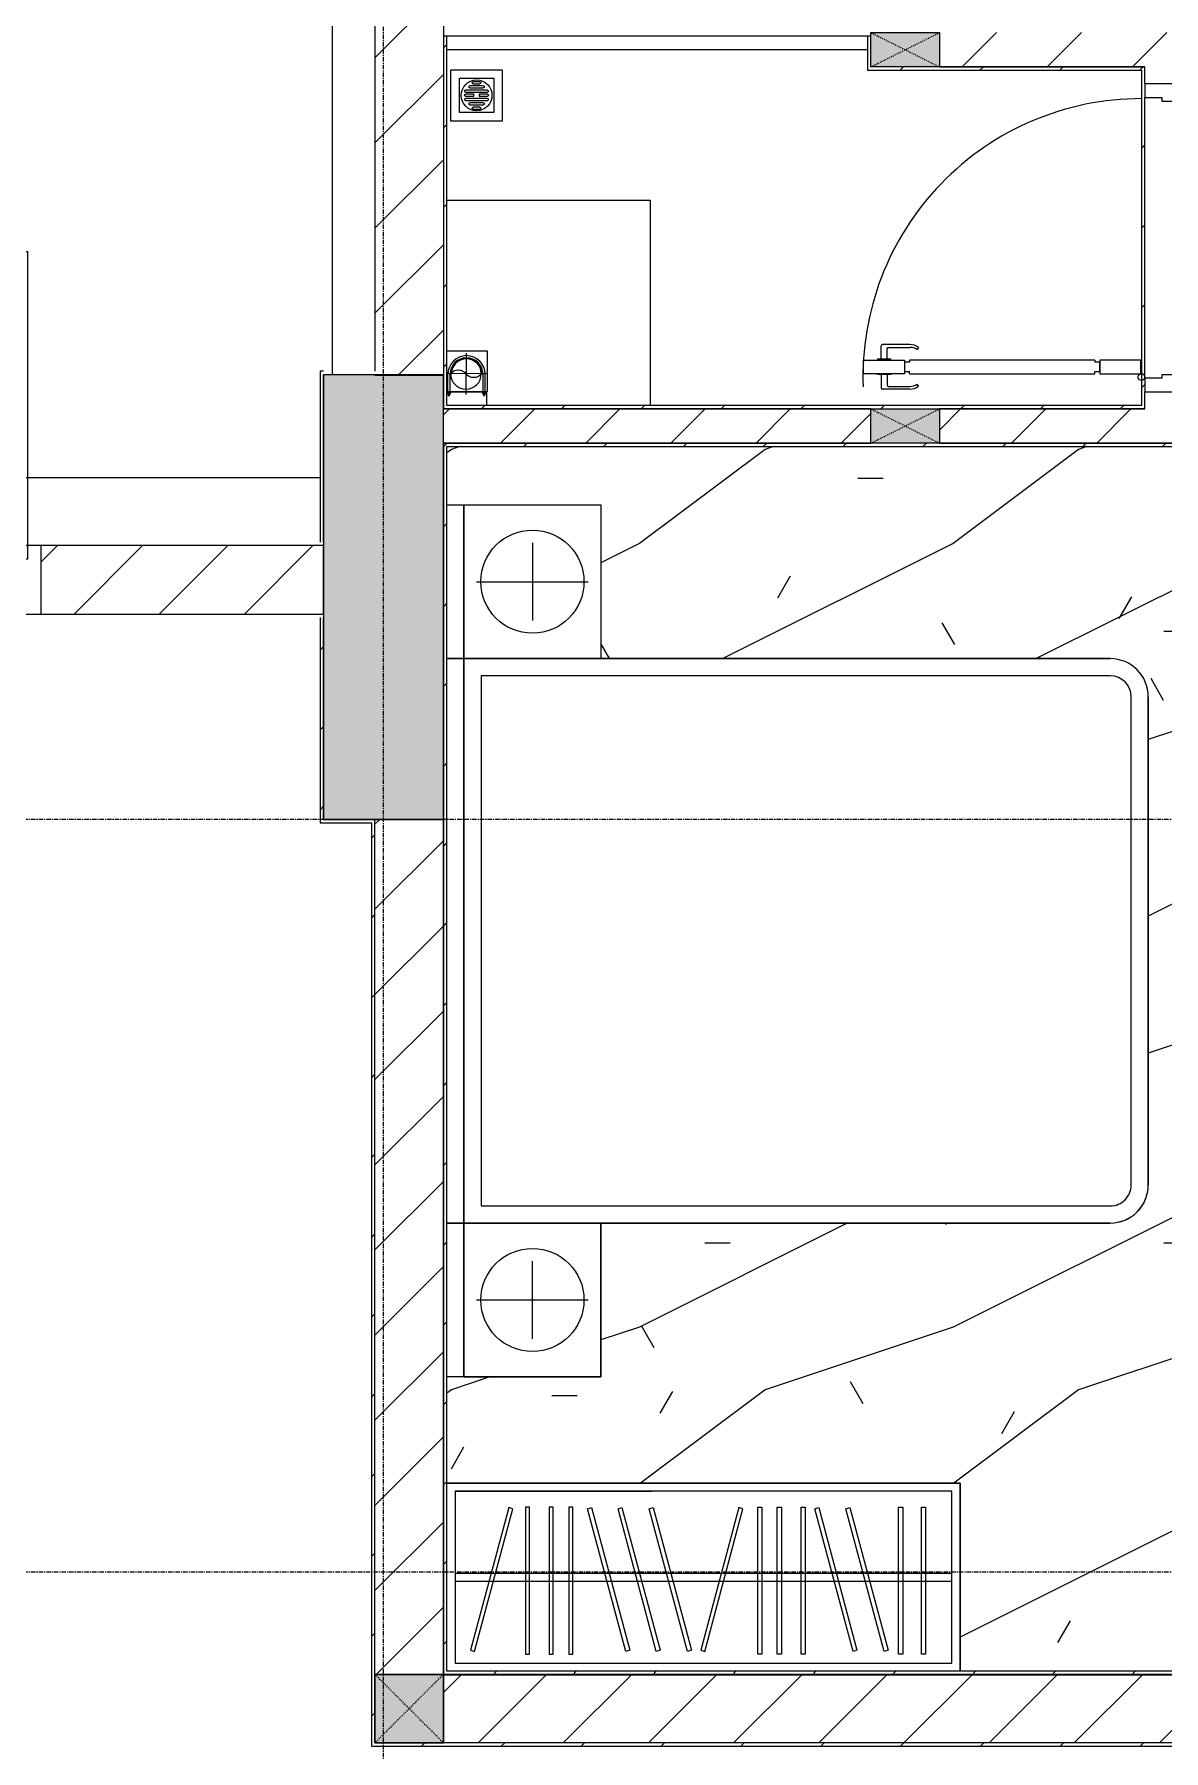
# Model space of a CAD drawing. Header units: millimetres. Extents: x 5357 to 259384, y -16348 to 109893.
# Drawn here: x 82532 to 85833, y 36515 to 41532 of the extents above; entities that cross this region are included whole.
import ezdxf

# ---------------------------------------------------------------- set-up
doc = ezdxf.new("R2010")
doc.units = ezdxf.units.MM
for name, pattern in [('Dash', [6, 3, -3]), ('Grid Line', [22.225, 12.7, -3.175, 3.175, -3.175]), ('IMPORT-CENTER _3_', [10.16, 6.35, -1.27, 1.27, -1.27])]:
    doc.linetypes.add(name, pattern=pattern)
for name, color, linetype, lineweight in [('0-1', 7, 'Continuous', 5), ('A-DETL-GENF', 92, 'Continuous', 9), ('A-DETL-GENF-1', 53, 'Continuous', 9), ('A-DOOR', 31, 'Continuous', 9), ('A-DOOR-1', 254, 'Continuous', 9), ('A-DOOR-2', 53, 'Continuous', 9), ('A-DOOR-FRAM', 31, 'Continuous', 9), ('A-FLOR-PATT-1', 10, 'Continuous', 9), ('A-WALL', 113, 'Continuous', 9), ('A-WALL-1', 9, 'Continuous', 18), ('A-WALL-2', 53, 'Continuous', 9), ('A-WALL-3', 113, 'Continuous', 18), ('A-WALL-PATT', 111, 'Continuous', 9), ('A-WALL-PATT-1', 10, 'Continuous', 9), ('A-WALL-PATT-2', 53, 'Continuous', 9), ('G-IMPT', 8, 'Continuous', 9), ('G-IMPT-1', 254, 'Continuous', 9), ('G-IMPT-2', 8, 'IMPORT-CENTER _3_', 9), ('I-FURN-1', 254, 'Continuous', 9), ('I-WALL-1', 9, 'Continuous', 18), ('I-WALL-2', 53, 'Continuous', 9), ('I-WALL-3', 2, 'Continuous', 18), ('M-EQPM', 50, 'Continuous', 9), ('S-BEAM-1', 53, 'Continuous', 9), ('S-COLS', 52, 'Continuous', 9), ('S-COLS-1', 253, 'Continuous', 5), ('S-COLS-2', 9, 'Continuous', 18), ('S-COLS-3', 53, 'Continuous', 9), ('S-COLS-4', 254, 'Continuous', 9), ('S-COLS-5', 52, 'Continuous', 18), ('S-COLS-6', 52, 'Dash', 9), ('S-COLS-HDLN', 52, 'Dash', 9), ('S-COLS-HDLN-1', 53, 'Dash', 9), ('S-GRID-1', 1, 'Grid Line', 9)]:
    doc.layers.add(name, color=color, linetype=linetype, lineweight=lineweight)
pattern_1 = [(45, (0, 0), (-116.67262, 116.67262), [])]
pattern_2 = [(45, (0, 0), (-124.4508, 124.4508), [])]

# ---------------------------------------------------------------- blocks, each defined once
blk = doc.blocks.new('NCV_TKTC_KET CAU_rvt-1-TKCS_MB CẢNH QUAN CÂY XANH')
at = {"layer": 'S-COLS-1'}
blk.add_hatch(color=256, dxfattribs=at).paths.add_polyline_path([(83377.6, 39236.9), (83727.6, 39236.9), (83727.6, 40536.9), (83377.6, 40536.9), (83377.6, 39869.7)])
at = {"layer": 'S-BEAM-1'}
for p, q in [((83402.6, 43836.9), (83402.6, 40536.9)), ((83737.6, 41487.4), (84967.2, 41487.4)), ((83367.6, 40235.6), (77537.6, 40235.6))]:
    blk.add_line(p, q, dxfattribs=at)
at = {"layer": 'S-COLS-2'}
for p, q in [((83727.6, 40536.9), (83377.6, 40536.9)), ((83377.6, 40536.9), (83377.6, 39236.9)), ((83727.6, 39236.9), (83727.6, 40536.9)), ((83377.6, 39236.9), (83727.6, 39236.9))]:
    blk.add_line(p, q, dxfattribs=at)
blk = doc.blocks.new('GIUONG NGU-2TAB-1600x2000 - GIUONG NGU-2TAB-1600x2000-851491-TKCS_MB CẢNH QUAN CÂY XANH')
at = {"layer": 'I-FURN-1'}
for p, q in [((569.6, 2050), (1997.1, 2050)), ((1997.1, 2050), (569.6, 2050)), ((1997.1, 2000), (569.6, 2000)), ((458.5, 50), (458.5, 1938.9)), ((458.5, 1938.9), (458.5, 50)), ((508.5, 1938.9), (508.5, 100)), ((2058.2, 100), (2058.2, 1938.9)), ((2108.2, 1938.9), (2108.2, 50)), ((2108.2, 50), (2108.2, 1938.9)), ((8.5, 50), (8.5, 450.3)), ((8.5, 450.3), (458.5, 450.3)), ((8.5, 450.3), (458.5, 450.3)), ((8.5, 50), (8.5, 450.3)), ((233.5, 86.8), (233.5, 413.5)), ((458.5, 450.3), (458.5, 50)), ((458.5, 450.3), (458.5, 50)), ((2108.2, 50), (2108.2, 450.3)), ((2108.2, 450.3), (2558.2, 450.3)), ((2108.2, 450.3), (2108.2, 50)), ((2558.2, 450.3), (2108.2, 450.3)), ((2333.2, 86.8), (2333.2, 413.5)), ((2558.2, 450.3), (2558.2, 50)), ((2558.2, 50), (2558.2, 450.3)), ((120.2, 250.2), (346.8, 250.2)), ((2446.5, 250.2), (2219.8, 250.2)), ((508.5, 100), (2058.2, 100)), ((458.5, 50), (8.5, 50)), ((8.5, 0), (8.5, 50)), ((8.5, 50), (458.5, 50)), ((458.5, 50), (8.5, 50)), ((2108.2, 50), (458.5, 50)), ((458.5, 50), (458.5, 0)), ((458.5, 0), (458.5, 50)), ((458.5, 50), (2108.2, 50)), ((458.5, 50), (2108.2, 50)), ((2558.2, 50), (2108.2, 50)), ((2108.2, 50), (2558.2, 50)), ((2108.2, 0), (2108.2, 50)), ((2108.2, 50), (2108.2, 0)), ((2108.2, 50), (2558.2, 50)), ((2558.2, 50), (2558.2, 0))]:
    blk.add_line(p, q, dxfattribs=at)
for centre in [(233.5, 250.2), (2333.2, 250.2)]:
    blk.add_circle(centre, 150.7, dxfattribs=at)
for centre, radius, start, end in [((569.6, 1938.9), 111.1, 90, 180), ((569.6, 1938.9), 111.1, 90, 180), ((1997.1, 1938.9), 111.1, 0, 90), ((1997.1, 1938.9), 111.1, 360, 90), ((569.6, 1938.9), 61.1, 90, 180), ((1997.1, 1938.9), 61.1, 360, 90)]:
    blk.add_arc(centre, radius, start, end, dxfattribs=at)
blk = doc.blocks.new('TU QUAN AO-SUITE ROOM_3 - TU QUAN AO-SUITE ROOM_3-V151-TKCS_MB CẢNH QUAN CÂY XANH')
at = {"layer": 'I-FURN-1'}
for p, q in [((-550, 1500), (0, 1500)), ((-550, 0), (-550, 1500)), ((0, 1500), (-550, 1500)), ((-550, 1500), (-550, 0)), ((-24, 1476), (-526, 1476)), ((-526, 1476), (-526, 600)), ((-526, 1476), (-526, 24)), ((-287, 576), (-287, 1476)), ((-263, 576), (-263, 1476)), ((-24, 24), (-24, 1476)), ((-480.1, 1386.9), (-480.1, 1398.9)), ((-480.1, 1398.9), (-50.1, 1398.9)), ((-480.1, 1386.9), (-480.1, 1398.9)), ((-50.1, 1386.9), (-480.1, 1386.9)), ((-50.1, 1398.9), (-50.1, 1386.9)), ((-480.1, 1320.5), (-480.1, 1332.5)), ((-480.1, 1332.5), (-50.1, 1332.5)), ((-480.1, 1320.5), (-480.1, 1332.5)), ((-50.1, 1320.5), (-480.1, 1320.5)), ((-50.1, 1332.5), (-50.1, 1320.5)), ((-478.3, 1178.1), (-61.3, 1289.9)), ((-58.2, 1278.3), (-475.2, 1166.5)), ((-61.3, 1289.9), (-58.2, 1278.3)), ((-478.3, 1086.9), (-61.3, 1198.6)), ((-475.2, 1166.5), (-478.3, 1178.1)), ((-58.2, 1187.1), (-475.2, 1075.3)), ((-61.3, 1198.6), (-58.2, 1187.1)), ((-475.2, 1075.3), (-478.3, 1086.9)), ((-480.1, 1035.3), (-480.1, 1047.3)), ((-480.1, 1047.3), (-50.1, 1047.3)), ((-480.1, 1035.3), (-480.1, 1047.3)), ((-50.1, 1035.3), (-480.1, 1035.3)), ((-50.1, 1047.3), (-50.1, 1035.3)), ((-480.1, 965.8), (-480.1, 977.8)), ((-480.1, 977.8), (-50.1, 977.8)), ((-480.1, 965.8), (-480.1, 977.8)), ((-50.1, 965.8), (-480.1, 965.8)), ((-50.1, 977.8), (-50.1, 965.8)), ((-480.1, 908.6), (-480.1, 920.6)), ((-480.1, 920.6), (-50.1, 920.6)), ((-480.1, 908.6), (-480.1, 920.6)), ((-50.1, 908.6), (-480.1, 908.6)), ((-50.1, 920.6), (-50.1, 908.6)), ((-475.2, 865.5), (-478.3, 853.9)), ((-478.3, 853.9), (-61.3, 742.1)), ((-58.2, 753.7), (-475.2, 865.5)), ((-61.3, 742.1), (-58.2, 753.7)), ((-478.3, 603.1), (-61.3, 714.9)), ((-58.2, 703.3), (-475.2, 591.5)), ((-61.3, 714.9), (-58.2, 703.3)), ((-478.3, 511.9), (-61.3, 623.6)), ((-475.2, 591.5), (-478.3, 603.1)), ((-58.2, 612.1), (-475.2, 500.3)), ((-61.3, 623.6), (-58.2, 612.1)), ((-550, 24), (-550, 576)), ((-526, 24), (-526, 600)), ((-287, 24), (-287, 576)), ((-263, 24), (-263, 576)), ((-478.3, 423.1), (-61.3, 534.9)), ((-475.2, 500.3), (-478.3, 511.9)), ((-58.2, 523.3), (-475.2, 411.5)), ((-61.3, 534.9), (-58.2, 523.3)), ((-475.2, 411.5), (-478.3, 423.1)), ((-480.1, 368.4), (-480.1, 356.4)), ((-50.1, 368.4), (-480.1, 368.4)), ((-480.1, 356.4), (-50.1, 356.4)), ((-50.1, 356.4), (-50.1, 368.4)), ((-480.1, 311.2), (-480.1, 299.2)), ((-50.1, 311.2), (-480.1, 311.2)), ((-50.1, 299.2), (-50.1, 311.2)), ((-480.1, 299.2), (-50.1, 299.2)), ((-480.1, 241.7), (-480.1, 229.7)), ((-50.1, 241.7), (-480.1, 241.7)), ((-480.1, 229.7), (-50.1, 229.7)), ((-50.1, 229.7), (-50.1, 241.7)), ((-475.2, 192.7), (-478.3, 181.1)), ((-478.3, 181.1), (-61.3, 69.4)), ((-58.2, 80.9), (-475.2, 192.7)), ((-61.3, 69.4), (-58.2, 80.9)), ((-526, 24), (-24, 24))]:
    blk.add_line(p, q, dxfattribs=at)
blk = doc.blocks.new('MAY GIAT - MAY GIAT_dwg-V26-TKCS_MB CẢNH QUAN CÂY XANH')
at = {"layer": 'G-IMPT-1', "flags": 128}
blk.add_lwpolyline([(5, 596.6), (5, 2.3), (605, 2.3)], dxfattribs=at)
blk = doc.blocks.new('MAY GIAT - MAY GIAT-V148-TKCS_MB CẢNH QUAN CÂY XANH')
at = {"layer": 'I-FURN-1'}
for p, q in [((5, -2.3), (605, -2.3)), ((5, -596.6), (5, -2.3))]:
    blk.add_line(p, q, dxfattribs=at)
at = {"extrusion": (0, 0, -1), "zscale": -1, "rotation": 180}
blk.add_blockref('MAY GIAT - MAY GIAT_dwg-V26-TKCS_MB CẢNH QUAN CÂY XANH', (0, 0), dxfattribs=at)
blk = doc.blocks.new('G1_SOF - BO TRU - 100x200-V59-TKCS_MB CẢNH QUAN CÂY XANH')
at = {"layer": 'S-COLS-3'}
blk.add_hatch(color=256, dxfattribs=at).paths.add_polyline_path([(-50, -100), (50, -100), (50, 100), (-50, 100)])
at = {"layer": 'S-COLS-2'}
for p, q in [((-50, 100), (50, 100)), ((-50, -100), (-50, 100)), ((50, 100), (50, -100)), ((50, -100), (-50, -100))]:
    blk.add_line(p, q, dxfattribs=at)
at = {"layer": 'S-COLS-HDLN-1'}
for p, q in [((50, -100), (-50, 100)), ((-50, -100), (50, 100))]:
    blk.add_line(p, q, dxfattribs=at)
blk = doc.blocks.new('DOOR_CW_01 CANH MO-PANEL KINH - DIG_01-900x2200-CỬA NHÔM KÍNH-400868-TKCS_MB CẢNH QUAN CÂY XANH')
at = {"layer": 'A-DETL-GENF-1'}
for p, q in [((-397, 872), (-357, 872)), ((-397, 752), (-397, 872)), ((-357, 872), (-357, 752)), ((-442, 737), (-442, 816.5)), ((-399, 820.5), (-438, 820.5)), ((-399, 803.5), (-430, 803.5)), ((-399, 831.8), (-397, 831.8)), ((-399, 792.2), (-399, 831.8)), ((-397, 792.2), (-397, 831.8)), ((-357, 792.2), (-357, 831.8)), ((-355, 831.8), (-357, 831.8)), ((-355, 792.2), (-355, 831.8)), ((-355, 820.5), (-316, 820.5)), ((-355, 803.5), (-324, 803.5)), ((-312, 737), (-312, 816.5)), ((-434, 799.5), (-434, 737)), ((-397, 792.2), (-399, 792.2)), ((-357, 792.2), (-355, 792.2)), ((-320, 799.5), (-320, 737)), ((-433.9, 711.2), (-427.3, 715.8)), ((-357, 752), (-397, 752)), ((-397, 738), (-391, 738)), ((-397, 738), (-397, 196)), ((-363, 752), (-391, 752)), ((-391, 752), (-391, 738)), ((-363, 738), (-363, 752)), ((-357, 738), (-363, 738)), ((-357, 196), (-357, 738)), ((-320.1, 711.2), (-326.7, 715.8)), ((-397, 196), (-391, 196)), ((-357, 182), (-397, 182)), ((-397, 182), (-397, 62)), ((-391, 196), (-391, 182)), ((-391, 182), (-363, 182)), ((-357, 196), (-363, 196)), ((-363, 182), (-363, 196)), ((-357, 62), (-357, 182)), ((-397, 62), (-357, 62))]:
    blk.add_line(p, q, dxfattribs=at)
blk.add_circle((-407, 60), 10, dxfattribs=at)
for centre, radius, start, end in [((-407, 60), 814, 360, 92), ((-438, 816.5), 4, 90, 180), ((-430, 799.5), 4, 90, 180), ((-324, 799.5), 4, 360, 90), ((-316, 816.5), 4, 0, 90), ((-397, 737), 45, 180, 215), ((-397, 737), 37, 180, 215), ((-357, 737), 37, 325, 0), ((-357, 737), 45, 325, 0)]:
    blk.add_arc(centre, radius, start, end, dxfattribs=at)
at = {"layer": 'A-DOOR-2'}
for p, q in [((-410, 50), (-450, 50)), ((-450, 50), (-450, -50)), ((-410, 0), (-410, 50)), ((-400, 0), (-410, 0)), ((-407, 50), (-382, 50)), ((-400, -50), (-400, 0)), ((410, 0), (400, 0)), ((400, 0), (400, -50)), ((450, 50), (410, 50)), ((410, 50), (410, 0)), ((450, -50), (450, 50)), ((-450, -50), (-400, -50)), ((400, -50), (450, -50))]:
    blk.add_line(p, q, dxfattribs=at)
blk = doc.blocks.new('NCV_TKTC_TANG 1_rvt-1-TKCS_MB CẢNH QUAN CÂY XANH')
at = {"layer": 'A-FLOR-PATT-1'}
h = blk.add_hatch(dxfattribs=at)
h.set_pattern_fill('FP_6', color=256, style=0, pattern_type=2)
h.set_pattern_definition([(0, (0, 0), (1788.16, 447.04), [73.762, -1267.358, 73.762, -1267.358, -7152.64]), (0, (0, 0), (1788.16, 447.04), [-2682.24, 73.762, -2608.478, 73.762, -1267.358, -3129.28]), (0, (0, 0), (1788.16, 447.04), [-6705.6, 73.762, -820.318, 73.762, -2161.438]), (120, (670.56, 223.5), (-1281.228, 1325.072), [73.762, -1267.358, 73.762, -8419.998]), (120, (670.56, 223.5), (-1281.228, 1325.072), [-1414.882, -1267.358, 73.762, -2608.478, -4470.4]), (120, (670.56, 223.5), (-1281.228, 1325.072), [-5364.48, 73.762, -1267.358, 73.762, -3055.518]), (120, (670.56, 223.5), (-1281.228, 1325.072), [-6779.362, -820.318, 73.762, -2161.438]), (240, (894.1, 1117.6), (-506.932, -1772.112), [73.762, -1267.358, 73.762, -8419.998]), (240, (894.1, 1117.6), (-506.932, -1772.112), [-1414.882, -1267.358, 73.762, -2608.478, -4470.4]), (240, (894.1, 1117.6), (-506.932, -1772.112), [-5364.48, 73.762, -1267.358, 73.762, -3055.518]), (240, (894.1, 1117.6), (-506.932, -1772.112), [-6779.362, -820.318, 73.762, -2161.438])])
h.paths.add_polyline_path([(85245.8, 36746.9), (86267.6, 36746.9), (86267.6, 38046.9), (86427.6, 38046.9), (86427.6, 38036.9), (87227.6, 38036.9), (87227.6, 38046.9), (87267.6, 38046.9), (87267.6, 40326.9), (87177.6, 40326.9), (87177.6, 40336.9), (86277.6, 40336.9), (86277.6, 40326.9), (83737.6, 40326.9), (83737.6, 40156.9), (84187.9, 40156.9), (84187.9, 39706.9), (85676.5, 39706.9), (85705.2, 39703.2), (85732, 39692), (85755, 39674.4), (85772.7, 39651.4), (85783.8, 39624.6), (85787.6, 39595.8), (85787.6, 38168.4), (85783.8, 38139.6), (85772.7, 38112.8), (85755, 38089.8), (85732, 38072.2), (85705.2, 38061.1), (85676.5, 38057.3), (84187.9, 38057.3), (84187.9, 37607.3), (83737.6, 37607.3), (83737.6, 37296.9), (85237.6, 37296.9), (85237.6, 36746.9)])
h = blk.add_hatch(dxfattribs=at)
h.set_pattern_fill('FP_4', color=256, style=0, pattern_type=2)
h.set_pattern_definition([(216.87, (366.52, 916.3), (2748.89673, 1832.6049), [458.15, -4123.35]), (206.565, (916.3, 641.4), (-916.3012, -916.2996), [1024.455, -1024.455]), (198.435, (916.3, 183.26), (-1832.5985, -916.30195), [579.52, -2318.076])])
h.paths.add_polyline_path([(85245.8, 36746.9), (86267.6, 36746.9), (86267.6, 38046.9), (86427.6, 38046.9), (86427.6, 38036.9), (87227.6, 38036.9), (87227.6, 38046.9), (87267.6, 38046.9), (87267.6, 40326.9), (87177.6, 40326.9), (87177.6, 40336.9), (86277.6, 40336.9), (86277.6, 40326.9), (83737.6, 40326.9), (83737.6, 40156.9), (84187.9, 40156.9), (84187.9, 39706.9), (85676.5, 39706.9), (85705.2, 39703.2), (85732, 39692), (85755, 39674.4), (85772.7, 39651.4), (85783.8, 39624.6), (85787.6, 39595.8), (85787.6, 38168.4), (85783.8, 38139.6), (85772.7, 38112.8), (85755, 38089.8), (85732, 38072.2), (85705.2, 38061.1), (85676.5, 38057.3), (84187.9, 38057.3), (84187.9, 37607.3), (83737.6, 37607.3), (83737.6, 37296.9), (85237.6, 37296.9), (85237.6, 36746.9)])
at = {"layer": 'A-WALL-PATT-1'}
h = blk.add_hatch(dxfattribs=at)
h.set_pattern_fill('FP_2', color=256, style=0, pattern_type=2)
h.set_pattern_definition(pattern_2)
h.paths.add_polyline_path([(87577.6, 41436.9), (87577.6, 41536.9), (85177.2, 41536.9), (85177.2, 41436.9), (86456.2, 41436.9)])
h = blk.add_hatch(dxfattribs=at)
h.set_pattern_fill('FP_2', color=256, style=0, pattern_type=2)
h.set_pattern_definition(pattern_2)
h.paths.add_polyline_path([(83727.6, 40336.9), (84977.2, 40336.9), (84977.2, 40436.9), (83727.2, 40436.9), (83727.2, 40336.9)])
h.paths.add_polyline_path([(87177.6, 40336.9), (87427.6, 40336.9), (87427.6, 40436.9), (87177.6, 40436.9), (87177.6, 40386.9)])
h.paths.add_polyline_path([(86277.6, 40336.9), (86277.6, 40436.9), (85177.2, 40436.9), (85177.2, 40336.9), (85245.8, 40336.9)])
h.paths.add_polyline_path([(88227.6, 40336.9), (88477.6, 40336.9), (88477.6, 40436.9), (88227.6, 40436.9), (88227.6, 40362.8)])
at = {"layer": 'A-WALL-PATT-2'}
h = blk.add_hatch(dxfattribs=at)
h.set_pattern_fill('FP_10', color=256, style=0, pattern_type=2)
h.set_pattern_definition(pattern_1)
h.paths.add_polyline_path([(83727.6, 40446.9), (83737.6, 40446.9), (83737.6, 41526.9), (83727.6, 41526.9), (83727.6, 40855.9)])
h = blk.add_hatch(dxfattribs=at)
h.set_pattern_fill('FP_10', color=256, style=0, pattern_type=2)
h.set_pattern_definition(pattern_1)
h.paths.add_polyline_path([(84977.2, 41426.9), (85767.6, 41426.9), (85767.6, 41436.9), (84967.2, 41436.9), (84967.2, 41426.9)])
h = blk.add_hatch(dxfattribs=at)
h.set_pattern_fill('FP_10', color=256, style=0, pattern_type=2)
h.set_pattern_definition(pattern_1)
h.paths.add_polyline_path([(85777.6, 40436.9), (85777.6, 41436.9), (85767.6, 41436.9), (85767.6, 40436.9)])
h = blk.add_hatch(dxfattribs=at)
h.set_pattern_fill('FP_10', color=256, style=0, pattern_type=2)
h.set_pattern_definition(pattern_1)
h.paths.add_polyline_path([(83727.6, 40436.9), (85767.6, 40436.9), (85767.6, 40446.9), (83727.6, 40446.9)])
h = blk.add_hatch(dxfattribs=at)
h.set_pattern_fill('FP_10', color=256, style=0, pattern_type=2)
h.set_pattern_definition(pattern_1)
h.paths.add_polyline_path([(84035.3, 40326.9), (86277.6, 40326.9), (86277.6, 40336.9), (83727.6, 40336.9), (83727.6, 40326.9), (83737.6, 40326.9)])
h.paths.add_polyline_path([(87177.6, 40326.9), (87267.6, 40326.9), (87267.6, 40336.9), (87177.6, 40336.9)])
h = blk.add_hatch(dxfattribs=at)
h.set_pattern_fill('FP_10', color=256, style=0, pattern_type=2)
h.set_pattern_definition(pattern_1)
h.paths.add_polyline_path([(83737.6, 36746.9), (83737.6, 40326.9), (83727.6, 40326.9), (83727.6, 36746.9)])
h = blk.add_hatch(dxfattribs=at)
h.set_pattern_fill('FP_10', color=256, style=0, pattern_type=2)
h.set_pattern_definition(pattern_1)
h.paths.add_polyline_path([(83727.6, 36736.9), (86277.6, 36736.9), (86277.6, 36746.9), (83727.6, 36746.9)])
at = {"layer": 'A-WALL-1'}
for p, q in [((85177.2, 41436.9), (85777.6, 41436.9)), ((83727.6, 40436.9), (83727.2, 40436.9)), ((83727.2, 40436.9), (83727.2, 40336.9)), ((85777.6, 40436.9), (85767.6, 40436.9)), ((83727.2, 40336.9), (83727.6, 40336.9))]:
    blk.add_line(p, q, dxfattribs=at)
at = {"layer": 'A-WALL-2'}
for p, q in [((83727.6, 40436.9), (84977.2, 40436.9)), ((84977.2, 40436.9), (83727.6, 40436.9)), ((85177.2, 40436.9), (85767.6, 40436.9)), ((85767.6, 40436.9), (85177.2, 40436.9)), ((84977.2, 40336.9), (83727.6, 40336.9)), ((83727.6, 40336.9), (84977.2, 40336.9)), ((86277.6, 40336.9), (85177.2, 40336.9)), ((85177.2, 40336.9), (86277.6, 40336.9))]:
    blk.add_line(p, q, dxfattribs=at)
at = {"layer": 'I-WALL-1'}
for p, q in [((83727.6, 41526.9), (83727.6, 40446.9)), ((83737.6, 41526.9), (83727.6, 41526.9)), ((83737.6, 40446.9), (83737.6, 41526.9)), ((84967.2, 41526.9), (84967.2, 41436.9)), ((84977.2, 41526.9), (84967.2, 41526.9)), ((84967.2, 41436.9), (84967.2, 41426.9)), ((84967.2, 41426.9), (85767.6, 41426.9)), ((85767.6, 41436.9), (85177.2, 41436.9)), ((85777.6, 41436.9), (85767.6, 41436.9)), ((85767.6, 41426.9), (85767.6, 40446.9)), ((85777.6, 41386.9), (85777.6, 41436.9)), ((85777.6, 40526.9), (85777.6, 41346.9)), ((83727.6, 40446.9), (83727.6, 40436.9)), ((85767.6, 40446.9), (83737.6, 40446.9)), ((85777.6, 40436.9), (85777.6, 40486.9)), ((85767.6, 40436.9), (85777.6, 40436.9)), ((83727.6, 40336.9), (83727.6, 40326.9)), ((83727.6, 40326.9), (83727.6, 36746.9)), ((83737.6, 40326.9), (86277.6, 40326.9)), ((83737.6, 36746.9), (83737.6, 40326.9)), ((83727.6, 36746.9), (83727.6, 36736.9)), ((83727.6, 36736.9), (86277.6, 36736.9)), ((86267.6, 36746.9), (83737.6, 36746.9))]:
    blk.add_line(p, q, dxfattribs=at)
at = {"layer": 'I-WALL-2'}
blk.add_line((84967.2, 41526.9), (83737.6, 41526.9), dxfattribs=at)
at = {"layer": 'A-DOOR-1', "rotation": 90.00000000000144}
blk.add_blockref('DOOR_CW_01 CANH MO-PANEL KINH - DIG_01-900x2200-CỬA NHÔM KÍNH-400868-TKCS_MB CẢNH QUAN CÂY XANH', (85827.6, 40936.9), dxfattribs=at)
at = {"layer": 'I-FURN-1'}
for name, p, rotation in [('MAY GIAT - MAY GIAT-V148-TKCS_MB CẢNH QUAN CÂY XANH', (84334.2, 41051.9), 270), ('GIUONG NGU-2TAB-1600x2000 - GIUONG NGU-2TAB-1600x2000-851491-TKCS_MB CẢNH QUAN CÂY XANH', (83737.6, 40165.4), 270.0000000000001), ('TU QUAN AO-SUITE ROOM_3 - TU QUAN AO-SUITE ROOM_3-V151-TKCS_MB CẢNH QUAN CÂY XANH', (83737.6, 36746.9), 270.0000000000007)]:
    blk.add_blockref(name, p, dxfattribs=dict(at, rotation=rotation))
at = {"layer": 'S-COLS-4', "rotation": 270.0000000000011}
for p in [(85077.2, 41486.9), (85077.2, 40386.9)]:
    blk.add_blockref('G1_SOF - BO TRU - 100x200-V59-TKCS_MB CẢNH QUAN CÂY XANH', p, dxfattribs=at)
blk = doc.blocks.new('FD_07 - DIG_01-1800x2200-CỬA ĐI 2 CÁNH 2-2150742-TKCS_MB CẢNH QUAN CÂY XANH')
at = {"layer": 'A-DETL-GENF'}
for p, q in [((-860, 960), (-860, 100)), ((-820, 960), (-860, 960)), ((-820, 100), (-820, 960)), ((820, 100), (820, 960)), ((820, 960), (860, 960)), ((860, 960), (860, 100)), ((-860, 100), (-820, 100)), ((860, 100), (820, 100)), ((-835, -960), (-835, -100)), ((-835, -100), (-795, -100)), ((-795, -100), (-795, -960)), ((835, -100), (795, -100)), ((795, -100), (795, -960)), ((835, -960), (835, -100)), ((-795, -960), (-835, -960)), ((795, -960), (835, -960))]:
    blk.add_line(p, q, dxfattribs=at)
for centre, start, end in [((-860, 100), 0, 87.3341), ((860, 100), 92.6659, 180), ((-835, -100), 272.6659, 360), ((835, -100), 180, 267.3341)]:
    blk.add_arc(centre, 860, start, end, dxfattribs=at)
at = {"layer": 'A-DOOR'}
for p, q in [((-860, 100), (860, 100)), ((850, -100), (-850, -100))]:
    blk.add_line(p, q, dxfattribs=at)
at = {"layer": 'A-DOOR-FRAM'}
for p, q in [((-860, 100), (-900, 100)), ((-900, 100), (-900, -100)), ((-860, 60), (-860, 100)), ((-850, 60), (-860, 60)), ((-850, -100), (-850, 60)), ((860, 60), (850, 60)), ((850, 60), (850, -100)), ((900, 100), (860, 100)), ((860, 100), (860, 60)), ((900, -100), (900, 100)), ((-900, -100), (-850, -100)), ((850, -100), (900, -100))]:
    blk.add_line(p, q, dxfattribs=at)
blk = doc.blocks.new('TKTC_XREF_251221_MB TANG 1 - TKTC_XREF_260130_MB TANG 1_dwg_CUM U_DN100-4202112-TKCS_MB CẢNH QUAN CÂY XANH')
at = {"layer": 'G-IMPT'}
blk.add_hatch(color=256, dxfattribs=at).paths.add_polyline_path([(0, 61), (0, 57), (14.8, 55.1), (28.5, 49.4), (40.3, 40.3), (49.4, 28.5), (55.1, 14.8), (57, 0), (55.1, -14.8), (49.4, -28.5), (40.3, -40.3), (28.5, -49.4), (14.8, -55.1), (0, -57), (0, -61), (15.8, -58.9), (30.5, -52.8), (43.1, -43.1), (52.8, -30.5), (58.9, -15.8), (61, 0), (58.9, 15.8), (52.8, 30.5), (43.1, 43.1), (30.5, 52.8), (15.8, 58.9)])
for p, q in [((-79.1, 66.6), (-79.1, 63.4)), ((-76.6, 66.6), (-76.6, 63.4)), ((-74.6, 66.6), (-74.6, 63.4)), ((-72.7, 69.3), (-72.7, 60.7)), ((-66.9, 67.9), (-71.7, 67.9)), ((-65, 69), (0, 69)), ((-66.9, 62.1), (-71.7, 62.1)), ((-79.1, -63.4), (-79.1, -66.6)), ((-76.6, -63.4), (-76.6, -66.6)), ((-74.6, -63.4), (-74.6, -66.6)), ((-72.7, -60.7), (-72.7, -69.3)), ((-66.9, -62.1), (-71.7, -62.1)), ((-66.9, -67.9), (-71.7, -67.9)), ((-65, -69), (0, -69))]:
    blk.add_line(p, q, dxfattribs=at)
at = {"layer": 'G-IMPT', "flags": 128}
for points in [[(-72.7, 67.6), (-78.1, 67.6), (-78.1, 62.4), (-72.7, 62.4)], [(-71.7, 59.2), (-66.9, 59.2), (-66.9, 70.8), (-71.7, 70.8)], [(-66.9, 70.8), (-66.9, 72.7), (-65, 72.7), (-65, 57.3), (-66.9, 57.3), (-66.9, 59.2)], [(-65, 61), (0, 61), (0, 57)], [(-72.7, -62.4), (-78.1, -62.4), (-78.1, -67.6), (-72.7, -67.6)], [(-71.7, -70.8), (-66.9, -70.8), (-66.9, -59.2), (-71.7, -59.2)], [(-66.9, -59.2), (-66.9, -57.3), (-65, -57.3), (-65, -72.7), (-66.9, -72.7), (-66.9, -70.8)], [(-65, -61), (0, -61), (0, -57)]]:
    blk.add_lwpolyline(points, dxfattribs=at)
at = {"layer": 'G-IMPT'}
for centre, radius, start, end in [((-78.1, 66.6), 0.96, 90, 180), ((-71.1, 69.3), 1.56, 112.61986, 247.38014), ((-67.9, 65), 4.8, 143.1301, 216.8699), ((0, 0), 69, 270, 90), ((-78.1, 63.4), 0.96, 180, 270), ((-71.1, 60.7), 1.56, 112.61986, 247.38014), ((0, 0), 61, 270, 90), ((0, 0), 57, 270, 90), ((-78.1, -63.4), 0.96, 90, 180), ((-71.1, -60.7), 1.56, 112.61986, 247.38014), ((-67.9, -65), 4.8, 143.1301, 216.8699), ((-78.1, -66.6), 0.96, 180, 270), ((-71.1, -69.3), 1.56, 112.61986, 247.38014)]:
    blk.add_arc(centre, radius, start, end, dxfattribs=at)
blk = doc.blocks.new('TKTC_XREF_251221_MB TANG 1 - TKTC_XREF_260130_MB TANG 1_dwg_$cc-V265-TKCS_MB CẢNH QUAN CÂY XANH')
at = {"layer": 'G-IMPT'}
blk.add_circle((0, 0), 0.5, dxfattribs=at)
for centre, radius, start, end in [((0, 0), 0.5, 90, 270), ((0.188, 0.25), 0.313, 126.8699, 233.1301), ((-0.188, -0.25), 0.313, 306.8699, 53.1301)]:
    blk.add_arc(centre, radius, start, end, dxfattribs=at)
at = {"layer": 'G-IMPT-2'}
for p, q in [((0, -0.673), (0, 0.62)), ((-0.673, 0), (0.673, 0))]:
    blk.add_line(p, q, dxfattribs=at)
blk = doc.blocks.new('TKTC_XREF_251221_MB TANG 1 - TKTC_XREF_260130_MB TANG 1_dwg_THU NUOC - THU NUOC-444531-TKCS_MB TẦNG 1-4202124-TKCS_MB CẢNH QUAN CÂY XANH')
at = {"layer": 'M-EQPM'}
for p, q in [((-23.3, 10.8), (40.9, 10.8)), ((40.9, 4.8), (-23.3, 4.8)), ((-11, 23.3), (28.5, 23.3)), ((28.5, 17.3), (-11, 17.3)), ((-1.1, 35.6), (18.5, 35.6)), ((18.5, 29.6), (-1.1, 29.6)), ((-23.3, -13.6), (40.9, -13.6)), ((40.9, -19.6), (-23.3, -19.6)), ((-11, -26.1), (28.5, -26.1)), ((28.5, -32.1), (-11, -32.1)), ((-1.1, -38.5), (18.5, -38.5)), ((18.5, -44.5), (-1.1, -44.5))]:
    blk.add_line(p, q, dxfattribs=at)
at = {"layer": 'M-EQPM', "flags": 128}
for points in [[(83.7, -79.4), (83.7, 70.6), (-66.3, 70.6), (-66.3, -79.4)], [(58.7, -54.4), (58.7, 45.6), (-41.3, 45.6), (-41.3, -54.4)]]:
    blk.add_lwpolyline(points, close=True, dxfattribs=at)
for points in [[(-23.3, -1.2), (0.7, -1.2), (0.7, -7.2), (-23.3, -7.2)], [(40.9, -7.2), (16.7, -7.2), (16.7, -1.2), (40.9, -1.2)]]:
    blk.add_lwpolyline(points, dxfattribs=at)
at = {"layer": 'M-EQPM'}
for centre, radius, start, end in [((8.7, -4.4), 45, 360, 180), ((8.7, -4.4), 45, 360, 180), ((-23.3, 7.8), 3, 90, 270), ((-11, 20.3), 3, 90, 270), ((-1.1, 32.6), 3, 90, 270), ((18.5, 32.6), 3, 270, 90), ((28.5, 20.3), 3, 270, 90), ((40.9, 7.8), 3, 270, 90), ((8.7, -4.4), 45, 180, 360), ((8.7, -4.4), 45, 180, 360), ((-23.3, -4.2), 3, 90, 270), ((-23.3, -16.6), 3, 90, 270), ((-11, -29.1), 3, 90, 270), ((-1.1, -41.5), 3, 90, 270), ((18.5, -41.5), 3, 270, 90), ((28.5, -29.1), 3, 270, 90), ((40.9, -4.2), 3, 270, 90), ((40.9, -16.6), 3, 270, 90)]:
    blk.add_arc(centre, radius, start, end, dxfattribs=at)
blk = doc.blocks.new('TKTC_XREF_251221_MB TANG 1 - TKTC_XREF_260130_MB TANG 1_dwg-4202109-TKCS_MB CẢNH QUAN CÂY XANH')
at = {"layer": 'G-IMPT', "flags": 128}
for points in [[(-119414.1, -360739.7), (-119296.3, -360739.7), (-119296.3, -360859.7), (-119414.1, -360859.7)], [(-119414.1, -360859.7), (-119298.3, -360859.7), (-119298.3, -360899.7)]]:
    blk.add_lwpolyline(points, dxfattribs=at)
at = {"extrusion": (0, 0, -1), "zscale": -1}
blk.add_blockref('TKTC_XREF_251221_MB TANG 1 - TKTC_XREF_260130_MB TANG 1_dwg_THU NUOC - THU NUOC-444531-TKCS_MB TẦNG 1-4202124-TKCS_MB CẢNH QUAN CÂY XANH', (119318.4, -359988.7), dxfattribs=at)
at = {"extrusion": (0, 0, -1), "xscale": 90.00000000005063, "yscale": 90.00000000005063, "zscale": -90.00000000005063, "rotation": 270.3740267799378}
blk.add_blockref('TKTC_XREF_251221_MB TANG 1 - TKTC_XREF_260130_MB TANG 1_dwg_$cc-V265-TKCS_MB CẢNH QUAN CÂY XANH', (119358.3, -360806.9), dxfattribs=at)
at = {"xscale": 0.789473684210524, "yscale": 0.789473684210524, "zscale": 0.789473684210524, "rotation": 89.99999999844344}
blk.add_blockref('TKTC_XREF_251221_MB TANG 1 - TKTC_XREF_260130_MB TANG 1_dwg_CUM U_DN100-4202112-TKCS_MB CẢNH QUAN CÂY XANH', (-119356.5, -360808.4), dxfattribs=at)
blk = doc.blocks.new('TKTC_XREF_251221_MB TANG 1 - TKTC_XREF_251221_MB TANG 1-2038492-TKCS_MB CẢNH QUAN CÂY XANH')
blk.add_blockref('TKTC_XREF_251221_MB TANG 1 - TKTC_XREF_260130_MB TANG 1_dwg-4202109-TKCS_MB CẢNH QUAN CÂY XANH', (169499.1, 384109.7))
blk = doc.blocks.new('G1_SOF - BO TRU - 200x200-3050151-TKCS_MB CẢNH QUAN CÂY XANH')
at = {"layer": 'S-COLS-HDLN'}
for p, q in [((-100, 100), (100, -100)), ((100, 100), (-100, -100))]:
    blk.add_line(p, q, dxfattribs=at)

msp = doc.modelspace()

# ---------------------------------------------------------------- hatches: boundary and pattern name
at = {"layer": 'A-WALL-PATT'}
h = msp.add_hatch(dxfattribs=at)
h.set_pattern_fill('FP_1', color=256, style=0, pattern_type=2)
h.set_pattern_definition(pattern_2)
h.paths.add_polyline_path([(83527.6, 40535.7), (83727.6, 40535.7), (83727.6, 43836.9), (83527.6, 43836.9), (83527.6, 40536.9)])
h = msp.add_hatch(dxfattribs=at)
h.set_pattern_fill('FP_1', color=256, style=0, pattern_type=2)
h.set_pattern_definition(pattern_2)
h.paths.add_polyline_path([(82824.9, 39837.4), (83377.6, 39837.4), (83377.6, 40037.4), (82552.2, 40037.4), (82552.2, 39837.4)])
h.paths.add_polyline_path([(77537.6, 39837.4), (78352.2, 39837.4), (78352.2, 40037.4), (77527.6, 40037.4), (77527.6, 39837.4)])
h.paths.add_polyline_path([(80152.2, 39837.4), (80752.2, 39837.4), (80752.2, 40037.4), (80152.2, 40037.4), (80152.2, 39997.4)])
h = msp.add_hatch(dxfattribs=at)
h.set_pattern_fill('FP_41', color=256, style=0, pattern_type=2)
h.set_pattern_definition(pattern_1)
h.paths.add_polyline_path([(83377.6, 39226.9), (83377.6, 39827.4), (83367.6, 39827.4), (83367.6, 39226.9)])
h = msp.add_hatch(dxfattribs=at)
h.set_pattern_fill('FP_1', color=256, style=0, pattern_type=2)
h.set_pattern_definition(pattern_2)
h.paths.add_polyline_path([(83527.6, 36737.8), (83727.6, 36737.8), (83727.6, 39236.9), (83527.6, 39236.9), (83527.6, 38883.4)])
h = msp.add_hatch(dxfattribs=at)
h.set_pattern_fill('FP_41', color=256, style=0, pattern_type=2)
h.set_pattern_definition(pattern_1)
h.paths.add_polyline_path([(83517.6, 36527.8), (83527.6, 36527.8), (83527.6, 39226.9), (83517.6, 39226.9), (83517.6, 38883.4)])
h = msp.add_hatch(dxfattribs=at)
h.set_pattern_fill('FP_1', color=256, style=0, pattern_type=2)
h.set_pattern_definition(pattern_2)
h.paths.add_polyline_path([(83727.6, 36537.8), (87627.6, 36537.8), (87627.6, 36737.8), (83727.6, 36737.8)])
h.paths.add_polyline_path([(90087.5, 36537.8), (91652.6, 36537.8), (91652.6, 36737.8), (89917.5, 36737.8), (89917.5, 36537.8)])
h.paths.add_polyline_path([(87827.6, 36537.8), (88827.5, 36537.8), (88827.5, 36737.8), (87827.6, 36737.8)])
h = msp.add_hatch(dxfattribs=at)
h.set_pattern_fill('FP_41', color=256, style=0, pattern_type=2)
h.set_pattern_definition(pattern_1)
h.paths.add_polyline_path([(86758.8, 36527.8), (87727.6, 36527.8), (87727.6, 36537.8), (83527.6, 36537.8), (83527.6, 36527.8), (86456.2, 36527.8)])
at = {"layer": 'S-COLS-1'}
msp.add_hatch(color=256, dxfattribs=at).paths.add_polyline_path([(83527.6, 36537.8), (83727.6, 36537.8), (83727.6, 36737.8), (83527.6, 36737.8)])

# ---------------------------------------------------------------- linework, layer by layer
at = {"layer": 'A-WALL'}
for p, q in [((83527.6, 43836.9), (83527.6, 40546.9)), ((83377.6, 40037.4), (82552.2, 40037.4)), ((82552.2, 39837.4), (83377.6, 39837.4)), ((83527.6, 36737.8), (83527.6, 39236.9)), ((83527.6, 36737.8), (83727.6, 36737.8)), ((83727.6, 36737.8), (83727.6, 36537.8))]:
    msp.add_line(p, q, dxfattribs=at)
at = {"layer": 'A-WALL-3'}
for p, q in [((83727.6, 41687.4), (83727.6, 40535.7)), ((83377.6, 40546.9), (83367.6, 40546.9)), ((83367.6, 40546.9), (83367.6, 40047.4)), ((83377.6, 40047.4), (83377.6, 40536.9)), ((83527.6, 40536.9), (83527.6, 40535.7)), ((83527.6, 40535.7), (83727.6, 40535.7)), ((83377.6, 39837.4), (83377.6, 40037.4)), ((83727.6, 39236.9), (83527.6, 39236.9)), ((83727.6, 36737.8), (83727.6, 39236.9)), ((87627.6, 36737.8), (83727.6, 36737.8))]:
    msp.add_line(p, q, dxfattribs=at)
at = {"layer": 'I-WALL-3'}
for p, q in [((83367.6, 39827.4), (83367.6, 39226.9)), ((83377.6, 39236.9), (83377.6, 39827.4)), ((83527.6, 39236.9), (83377.6, 39236.9)), ((83367.6, 39226.9), (83517.6, 39226.9)), ((83517.6, 39226.9), (83517.6, 36527.8)), ((83527.6, 36537.8), (83527.6, 36737.8)), ((83517.6, 36527.8), (87717.6, 36527.8)), ((87727.6, 36537.8), (83527.6, 36537.8))]:
    msp.add_line(p, q, dxfattribs=at)
at = {"layer": 'S-COLS'}
for p, q in [((83727.6, 36737.8), (83527.6, 36737.8)), ((83727.6, 36537.8), (83727.6, 36737.8))]:
    msp.add_line(p, q, dxfattribs=at)
at = {"layer": 'S-COLS-5'}
for p, q in [((83527.6, 36737.8), (83527.6, 36537.8)), ((83527.6, 36537.8), (83727.6, 36537.8))]:
    msp.add_line(p, q, dxfattribs=at)
at = {"layer": 'S-GRID-1'}
for p, q in [((83552.6, 20960.6), (83552.6, 80482.7)), ((130319.3, 39236.9), (29351.8, 39236.9)), ((130319.3, 37036.9), (29351.8, 37036.9))]:
    msp.add_line(p, q, dxfattribs=at)

# ---------------------------------------------------------------- block references
at = {"layer": '0-1'}
for name in ['NCV_TKTC_KET CAU_rvt-1-TKCS_MB CẢNH QUAN CÂY XANH', 'NCV_TKTC_TANG 1_rvt-1-TKCS_MB CẢNH QUAN CÂY XANH']:
    msp.add_blockref(name, (0, 0), dxfattribs=at)
at = {"layer": 'A-DOOR'}
msp.add_blockref('FD_07 - DIG_01-1800x2200-CỬA ĐI 2 CÁNH 2-2150742-TKCS_MB CẢNH QUAN CÂY XANH', (81652.2, 39937.4), dxfattribs=at)
at = {"layer": 'M-EQPM'}
msp.add_blockref('TKTC_XREF_251221_MB TANG 1 - TKTC_XREF_251221_MB TANG 1-2038492-TKCS_MB CẢNH QUAN CÂY XANH', (33652.6, 17236.9), dxfattribs=at)
at = {"layer": 'S-COLS-6'}
msp.add_blockref('G1_SOF - BO TRU - 200x200-3050151-TKCS_MB CẢNH QUAN CÂY XANH', (83627.6, 36637.8), dxfattribs=at)

doc.saveas('drawing.dxf')
